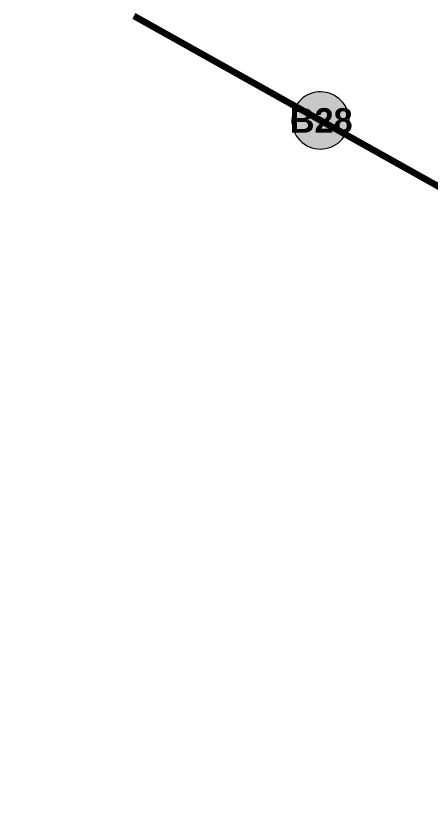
# Model space of a CAD drawing. Header units: metres. Extents: x -36 to 59, y 39 to 183.
# Drawn here: x -28.78 to -26.247, y 115.084 to 119.947 of the extents above; entities that cross this region are included whole.
import ezdxf

# ---------------------------------------------------------------- set-up
doc = ezdxf.new("R2010")
doc.units = ezdxf.units.M
doc.header["$MEASUREMENT"] = 0
doc.linetypes.add('Strichpunktlinie', pattern=[0.006703, 0.003528, -0.001764, 0, -0.001411])
doc.linetypes.add('Wipeout_Contour', pattern=[1, 0, -1])
for name, color, linetype in [('00  Raster', 7, 'Continuous'), ('00  Raster_Deckschraffur', 7, 'Continuous'), ('30  Grundstück Grenze', 7, 'Continuous')]:
    doc.layers.add(name, color=color, linetype=linetype)
doc.styles.add('ERSTELLTER_STIL_2', font='')
doc.styles.get('ERSTELLTER_STIL_2').set_extended_font_data('Arial', bold=True)

msp = doc.modelspace()

# ---------------------------------------------------------------- hatches: boundary and pattern name
at = {"layer": '00  Raster_Deckschraffur', "linetype": 'Continuous', "lineweight": 0, "true_color": 0xffffff}
msp.add_hatch(color=7, dxfattribs=at).paths.add_polyline_path([(-27.0694, 119.3934, 1), (-26.7641, 119.2224, 1)])

# ---------------------------------------------------------------- linework, layer by layer
at = {"layer": '00  Raster', "color": 7, "linetype": 'Strichpunktlinie', "lineweight": 13, "ltscale": 1000}
msp.add_line((-25.8917, 118.7335), (-26.7641, 119.2224), dxfattribs=at)
at = {"layer": '00  Raster', "color": 7, "linetype": 'Continuous', "lineweight": 13, "ltscale": 1000, "flags": 128}
msp.add_lwpolyline([(-27.0694, 119.3934, 1), (-26.7641, 119.2224, 1)], format="xyb", close=True, dxfattribs=at)
at = {"layer": '30  Grundstück Grenze', "color": 1, "linetype": 'Strichpunktlinie', "lineweight": 100, "ltscale": 1000, "flags": 128}
msp.add_lwpolyline([(-28.0576, 119.9473), (-9.9026, 109.7748), (-5.1179, 109.7804)], dxfattribs=at)

# ---------------------------------------------------------------- texts
at = {"layer": '00  Raster', "color": 7, "linetype": 'Continuous', "lineweight": 13, "insert": (-27.1046, 119.3829), "char_height": 0.15, "attachment_point": 1, "style": 'ERSTELLTER_STIL_2'}
msp.add_mtext('\\A1;{\\pql;\\pt0;\\fArial|b1|i0|c0|p38;B28}', dxfattribs=at)

# ---------------------------------------------------------------- next in the draw order: wipeouts: each hides what was drawn before it
at = {"color": 254, "linetype": 'Wipeout_Contour', "lineweight": 0, "ltscale": 409.079141}
msp.add_wipeout([(-35.8855, 81.5403), (-5.6892, 81.5403), (-5.6892, 116.2851), (-35.8855, 116.2851)], dxfattribs=at)

doc.saveas('drawing.dxf')
